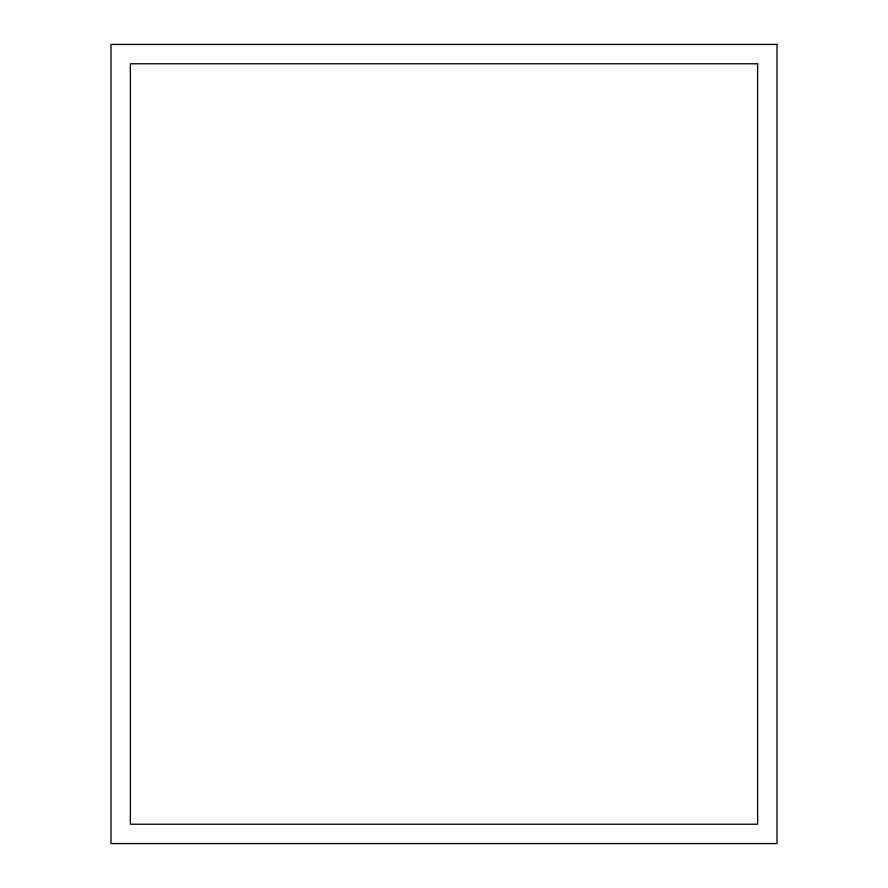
<?xml version="1.0" encoding="UTF-8"?>
<svg xmlns="http://www.w3.org/2000/svg" width="888" height="888" viewBox="0 0 888 888"><rect width="100%" height="100%" fill="white"/><g stroke="black" fill="none" stroke-linecap="round" stroke-linejoin="round"><path stroke-width="1.33" d="M777 44.4L111 44.4L111 843.6L777 843.6L777 44.4M757.619 63.781L130.381 63.781L130.381 824.219L757.619 824.219L757.619 63.781"/></g></svg>
